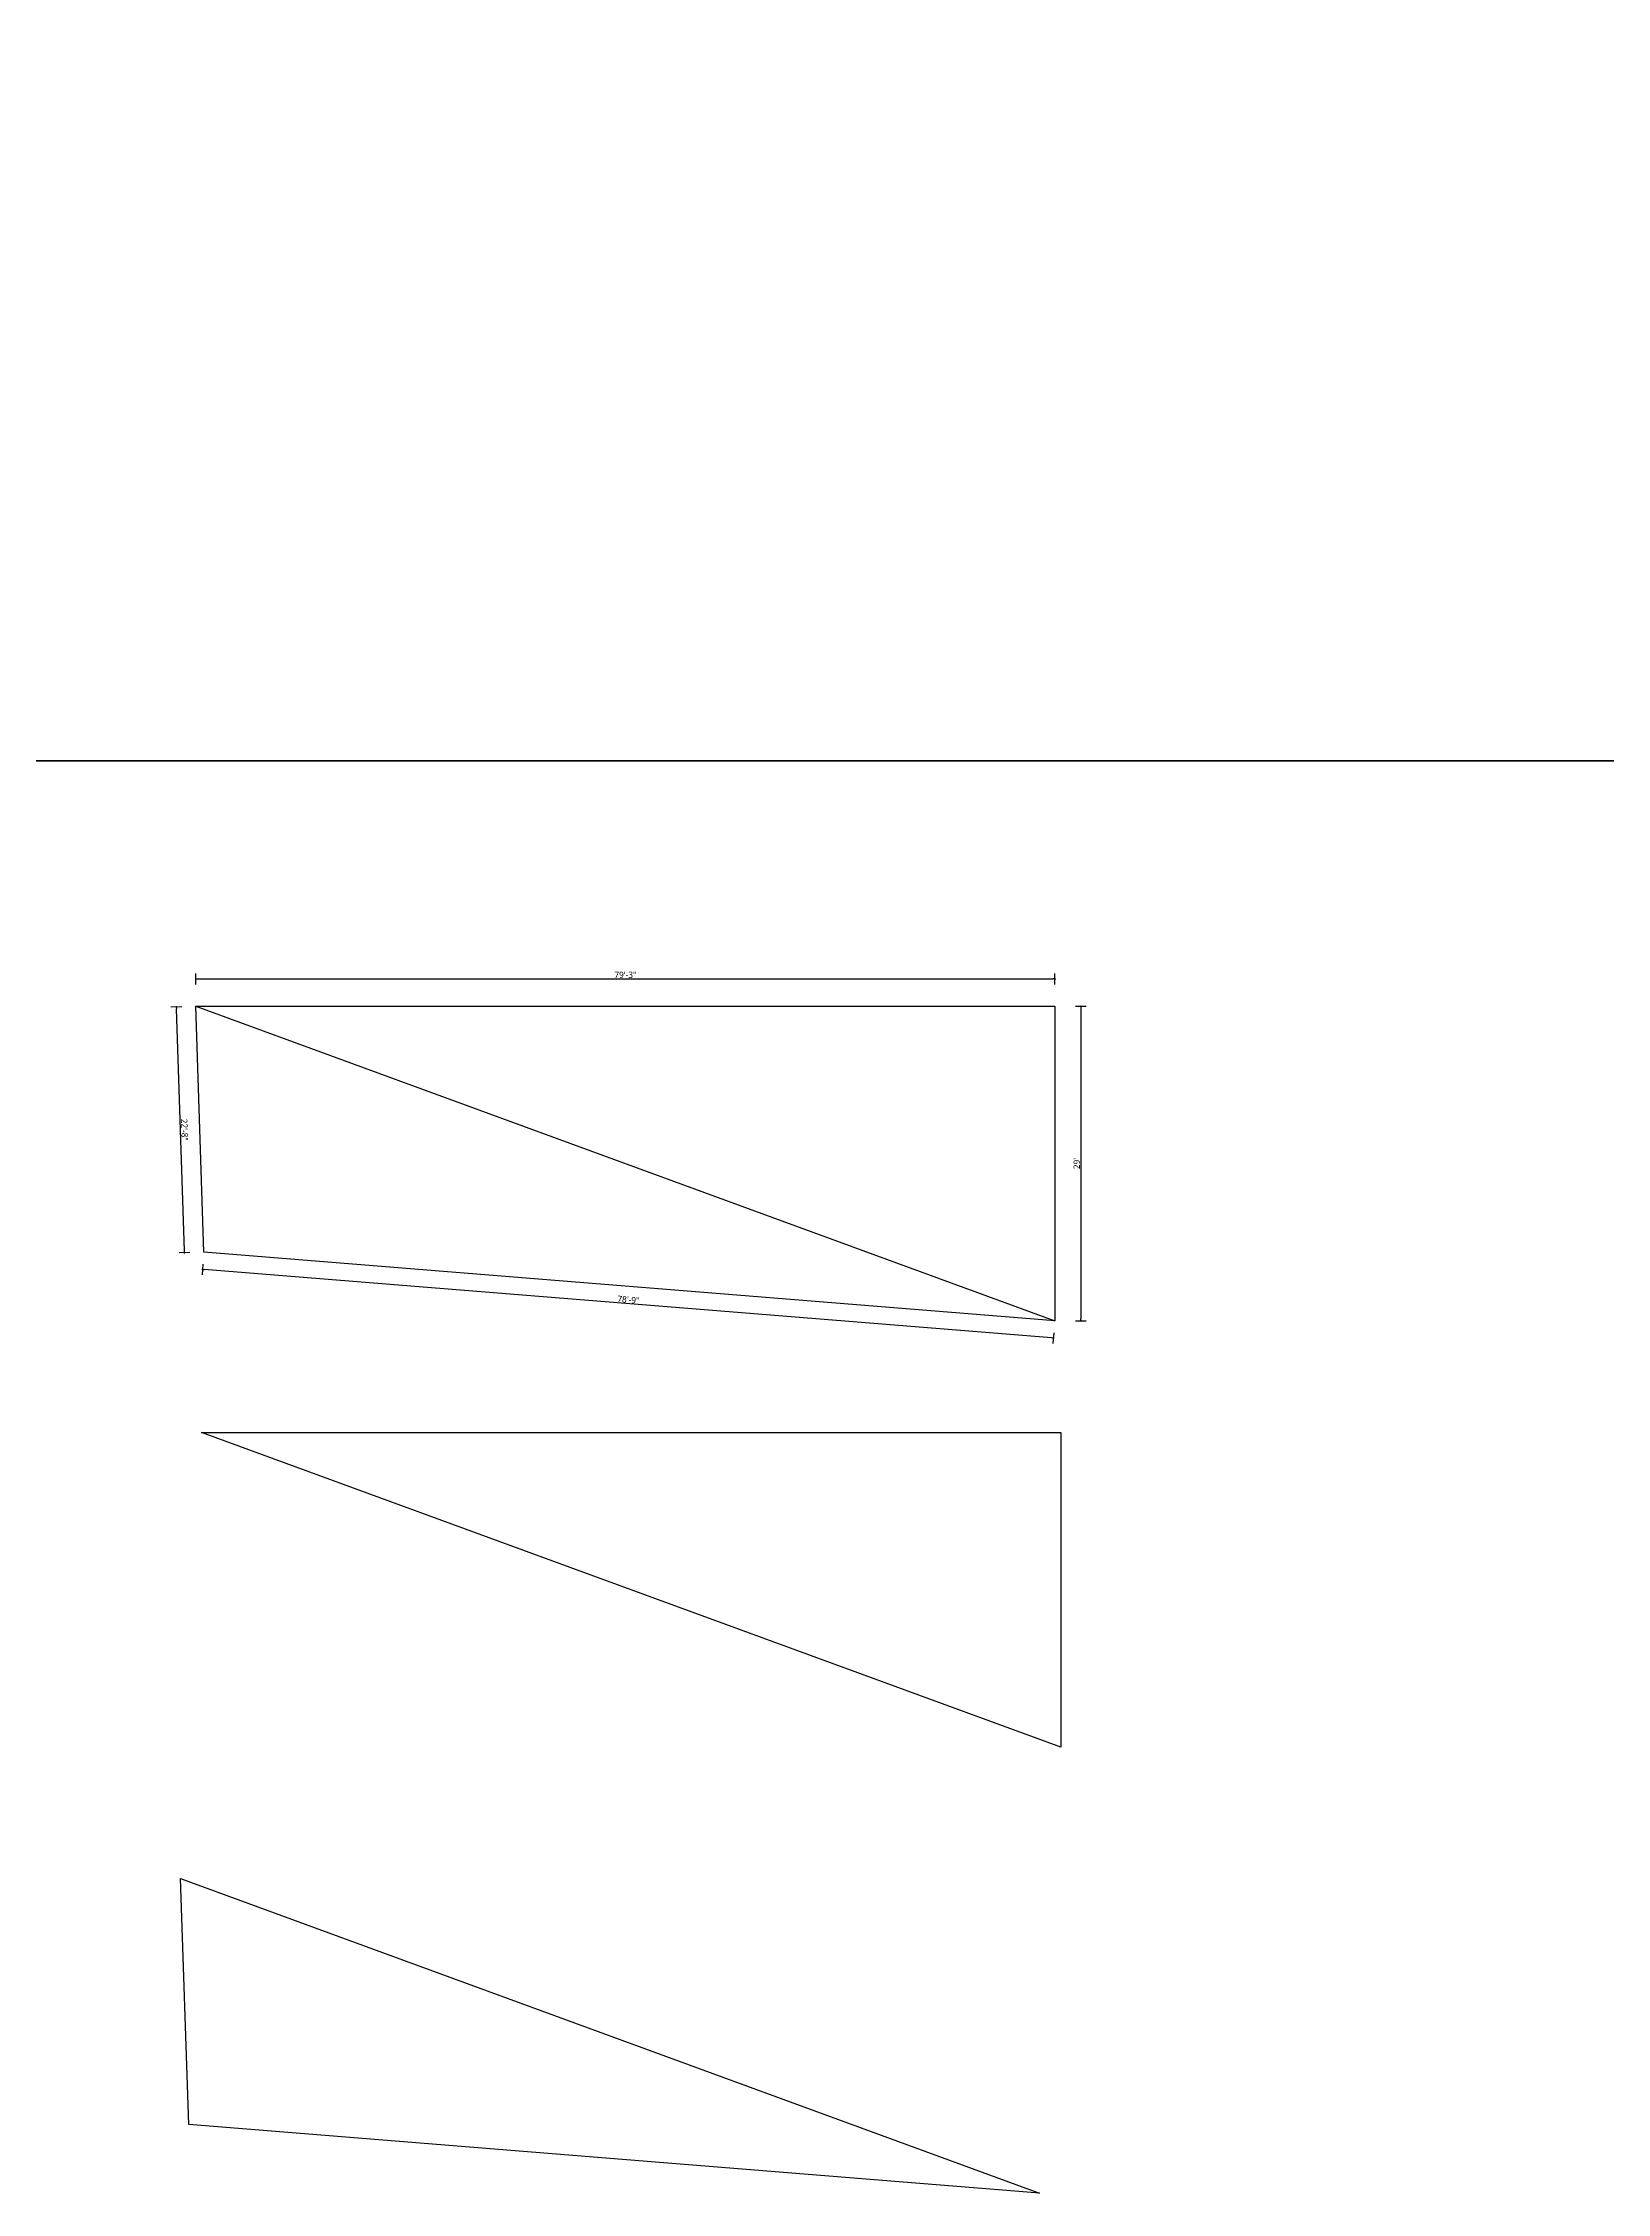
# Model space of a CAD drawing. Header units: inches. Extents: x 17146 to 31738, y -8920 to -2452.
# Drawn here: x 18877 to 20609, y -8920 to -6540 of the extents above; entities that cross this region are included whole.
import ezdxf

# ---------------------------------------------------------------- set-up
doc = ezdxf.new("R2010")
doc.units = ezdxf.units.IN
doc.header["$LTSCALE"] = 25
doc.header["$MEASUREMENT"] = 0
doc.header["$PDMODE"] = 3
doc.layers.get('Defpoints').update_dxf_attribs({"color": 251})
for name, color, linetype, lineweight in [('Dim-external', 151, 'Continuous', 9), ('text window', 212, 'Continuous', 20), ('Wall-Section', 6, 'Continuous', 35)]:
    doc.layers.add(name, color=color, linetype=linetype, lineweight=lineweight)
doc.styles.add('int text 1in-8ft', font='trebuc.ttf', dxfattribs={"height": 7})
doc.dimstyles.new('dim 1in-8ft', dxfattribs={"dimtxt": 7, "dimasz": 2, "dimexe": 6, "dimexo": 6, "dimgap": 1, "dimtad": 1, "dimdec": 0, "dimzin": 0, "dimdsep": 46, "dimlunit": 4, "dimtxsty": 'int text 1in-8ft', "dimblk": 'DOT', "dimcen": 4, "dimdle": 6, "dimclrt": 7, "dimadec": 0, "dimazin": 0, "dimtfac": 1, "dimtdec": 0, "dimtofl": 0, "dimtmove": 0, "dimatfit": 3, "dimfxl": 6, "dimfxlon": 1, "dimtolj": 1, "dimtzin": 0, "dimarcsym": 0})

# ---------------------------------------------------------------- blocks, each defined once
blk = doc.blocks.new('_Dot')
at = {"color": 0, "linetype": 'ByBlock', "lineweight": -2}
blk.add_line((-0.5, 0), (-1, 0), dxfattribs=at)
at = {"color": 0, "linetype": 'ByBlock', "const_width": 0.5}
blk.add_lwpolyline([(-0.25, 0, 1), (0.25, 0, 1)], format="xyb", close=True, dxfattribs=at)
blk = doc.blocks.new('*D501')
at = {"layer": 'Defpoints', "color": 0, "transparency": 16777216}
for p in [(19997.5, -7576.2), (19046.4, -7606.5), (19997.5, -7606.5)]:
    blk.add_point(p, dxfattribs=at)
at = {"layer": 'Dim-external', "color": 0, "lineweight": -2, "transparency": 16777216}
for p, q in [((19046.4, -7582.2), (19046.4, -7570.2)), ((19048.4, -7576.2), (19995.5, -7576.2)), ((19997.5, -7582.2), (19997.5, -7570.2))]:
    blk.add_line(p, q, dxfattribs=at)
at = {"layer": 'Dim-external', "color": 0, "lineweight": -2, "transparency": 16777216, "xscale": 2, "yscale": 2, "zscale": 2, "rotation": 180}
blk.add_blockref('_Dot', (19046.4, -7576.2), dxfattribs=at)
at = {"layer": 'Dim-external', "color": 0, "lineweight": -2, "transparency": 16777216, "xscale": 2, "yscale": 2, "zscale": 2}
blk.add_blockref('_Dot', (19997.5, -7576.2), dxfattribs=at)
at = {"layer": 'Dim-external', "color": 7, "transparency": 16777216, "insert": (19521.9, -7571.6), "char_height": 7, "attachment_point": 5, "style": 'int text 1in-8ft'}
blk.add_mtext('\\A1;79\'-3"', dxfattribs=at)
blk = doc.blocks.new('*D502')
at = {"layer": 'Defpoints', "color": 0, "transparency": 16777216}
for p in [(19997.5, -7606.5), (19997.3, -7954.5), (20026.1, -7954.5)]:
    blk.add_point(p, dxfattribs=at)
at = {"layer": 'text window', "color": 0, "lineweight": -2, "transparency": 16777216}
for p, q in [((20020.2, -7606.5), (20032.2, -7606.5)), ((20026.2, -7608.5), (20026.1, -7952.5)), ((20020.1, -7954.5), (20032.1, -7954.5))]:
    blk.add_line(p, q, dxfattribs=at)
at = {"layer": 'text window', "color": 0, "lineweight": -2, "transparency": 16777216, "xscale": 2, "yscale": 2, "zscale": 2}
for p, rotation in [((20026.2, -7606.5), 89.98107581303206), ((20026.1, -7954.5), 269.9810758130321)]:
    blk.add_blockref('_Dot', p, dxfattribs=dict(at, rotation=rotation))
at = {"layer": 'text window', "color": 7, "transparency": 16777216, "insert": (20021.6, -7780.5), "char_height": 7, "attachment_point": 5, "rotation": 89.9811, "style": 'int text 1in-8ft'}
blk.add_mtext("\\A1;29'", dxfattribs=at)
blk = doc.blocks.new('*D503')
at = {"layer": 'Defpoints', "color": 0, "transparency": 16777216}
for p in [(19053.8, -7897.7), (19055.4, -7878.5), (19997.3, -7954.5)]:
    blk.add_point(p, dxfattribs=at)
at = {"layer": 'text window', "color": 0, "lineweight": -2, "transparency": 16777216}
for p, q in [((19054.3, -7891.8), (19053.4, -7903.7)), ((19993.8, -7973.6), (19055.8, -7897.9)), ((19996.3, -7967.7), (19995.3, -7979.7))]:
    blk.add_line(p, q, dxfattribs=at)
at = {"layer": 'text window', "color": 0, "lineweight": -2, "transparency": 16777216, "xscale": 2, "yscale": 2, "zscale": 2}
for p, rotation in [((19053.8, -7897.7), 175.3884517382374), ((19995.8, -7973.7), 355.3884517382375)]:
    blk.add_blockref('_Dot', p, dxfattribs=dict(at, rotation=rotation))
at = {"layer": 'text window', "color": 7, "transparency": 16777216, "insert": (19525.2, -7931.2), "char_height": 7, "attachment_point": 5, "rotation": 355.3885, "style": 'int text 1in-8ft'}
blk.add_mtext('\\A1;78\'-9"', dxfattribs=at)
blk = doc.blocks.new('*D504')
at = {"layer": 'Defpoints', "color": 0, "transparency": 16777216}
for p in [(19024.9, -7607.2), (19046.4, -7606.5), (19055.4, -7878.5)]:
    blk.add_point(p, dxfattribs=at)
at = {"layer": 'text window', "color": 0, "lineweight": -2, "transparency": 16777216}
for p, q in [((19030.9, -7607), (19018.9, -7607.4)), ((19033.8, -7877.2), (19024.9, -7609.2)), ((19039.9, -7879), (19027.9, -7879.4))]:
    blk.add_line(p, q, dxfattribs=at)
at = {"layer": 'text window', "color": 0, "lineweight": -2, "transparency": 16777216, "xscale": 2, "yscale": 2, "zscale": 2}
for p, rotation in [((19024.9, -7607.2), 91.90290833576363), ((19033.9, -7879.2), 271.9029083357636)]:
    blk.add_blockref('_Dot', p, dxfattribs=dict(at, rotation=rotation))
at = {"layer": 'text window', "color": 7, "transparency": 16777216, "insert": (19033.9, -7743.1), "char_height": 7, "attachment_point": 5, "rotation": 271.9029, "style": 'int text 1in-8ft'}
blk.add_mtext('\\A1;22\'-8"', dxfattribs=at)

msp = doc.modelspace()

# ---------------------------------------------------------------- linework, layer by layer
msp.add_line((19046.4, -7606.5), (19997.3, -7954.5))
msp.add_lwpolyline([(19055.4, -7878.5), (19046.4, -7606.5), (19997.5, -7606.5), (19997.3, -7954.5), (19055.4, -7878.5)])
for points in [[(19052.8, -8078.3), (20003.9, -8078.3), (20003.8, -8426.3)], [(19029.5, -8571.9), (19980.4, -8920), (19038.5, -8844)]]:
    msp.add_lwpolyline(points, close=True)
at = {"layer": 'Wall-Section'}
msp.add_lwpolyline([(17145.9, -4100.4), (31738.2, -4100.4), (31738.2, -7334.9), (17145.9, -7334.9)], close=True, dxfattribs=at)

# ---------------------------------------------------------------- dimensions: what is measured, and where the dimension line sits
at = {"layer": 'Dim-external'}
dim = msp.add_linear_dim(base=(19997.5, -7576.2), p1=(19046.4, -7606.5), p2=(19997.5, -7606.5), dimstyle='dim 1in-8ft', dxfattribs=at)
dim.commit()
dim.dimension.update_dxf_attribs({"geometry": '*D501', "text_midpoint": (19521.9, -7571.6)})
at = {"layer": 'text window'}
for p1, p2, distance, picture, middle in [((19055.4, -7878.5), (19046.4, -7606.5), 21.5, '*D504', (19033.9, -7743.1)), ((19997.5, -7606.5), (19997.3, -7954.5), 28.8, '*D502', (20021.6, -7780.5)), ((19997.3, -7954.5), (19055.4, -7878.5), 19.3, '*D503', (19525.2, -7931.2))]:
    dim = msp.add_aligned_dim(p1=p1, p2=p2, distance=distance, dimstyle='dim 1in-8ft', dxfattribs=at)
    dim.commit()
    dim.dimension.update_dxf_attribs({"geometry": picture, "text_midpoint": middle})

doc.saveas('drawing.dxf')
